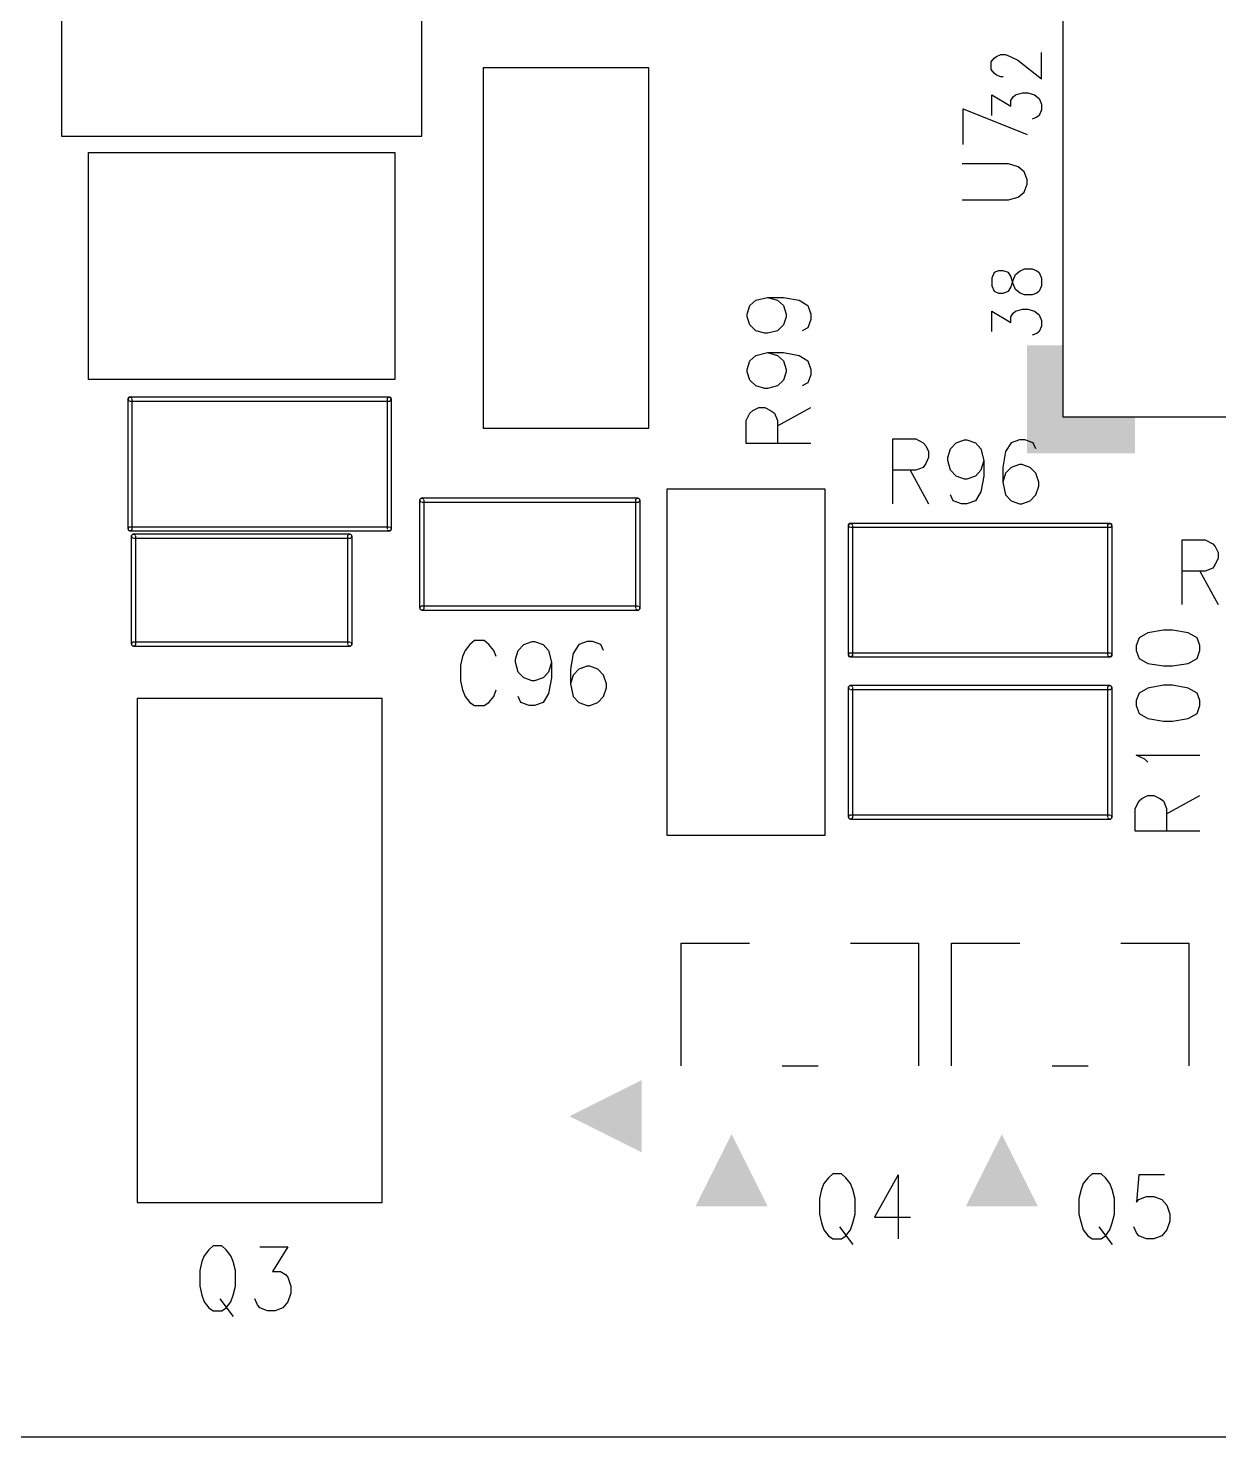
# Model space of a CAD drawing. Extents: x 295 to 953, y 10 to 290.
# Drawn here: x 686.05 to 719.1, y 80 to 119.1 of the extents above; entities that cross this region are included whole.
import ezdxf

# ---------------------------------------------------------------- set-up
doc = ezdxf.new("R2010")
doc.units = 0
doc.header["$LTSCALE"] = 5
doc.header["$MEASUREMENT"] = 0
doc.layers.add('13_C-SILK_GBR', color=7, linetype='CONTINUOUS')

msp = doc.modelspace()

# ---------------------------------------------------------------- linework, layer by layer
at = {"layer": '13_C-SILK_GBR', "color": 7}
for p, q in [((686.978, 120.9), (686.978, 116.1)), ((696.978, 116.1), (696.978, 120.9)), ((714.778, 108.3), (714.778, 120.7)), ((712.778, 118.162), (712.862, 118.264)), ((712.778, 117.95), (712.778, 118.162)), ((712.862, 118.264), (712.926, 118.314)), ((712.926, 118.314), (713.054, 118.366)), ((713.054, 118.366), (713.182, 118.366)), ((713.182, 118.366), (713.308, 118.314)), ((713.308, 118.314), (713.52, 118.212)), ((713.52, 118.212), (714.178, 117.696)), ((714.178, 117.696), (714.178, 118.424)), ((698.678, 118), (698.678, 108)), ((703.278, 118), (698.678, 118)), ((703.278, 108), (703.278, 118)), ((712.862, 117.848), (712.778, 117.95)), ((712.926, 117.798), (712.862, 117.848)), ((713.054, 117.746), (712.926, 117.798)), ((713.118, 117.746), (713.054, 117.746)), ((713.456, 117.246), (713.648, 117.304)), ((713.648, 117.304), (713.796, 117.304)), ((713.796, 117.304), (713.988, 117.246)), ((712.8, 116.678), (712.8, 117.246)), ((712.8, 117.246), (713.33, 116.932)), ((713.33, 117.092), (713.394, 117.194)), ((713.33, 116.932), (713.33, 117.092)), ((713.394, 117.194), (713.456, 117.246)), ((713.988, 117.246), (714.114, 117.144)), ((714.114, 117.144), (714.178, 116.99)), ((714.178, 116.99), (714.178, 116.83)), ((712.006, 115.868), (712.006, 116.862)), ((712.006, 116.862), (713.778, 116.146)), ((714.05, 116.626), (713.924, 116.576)), ((714.114, 116.678), (714.05, 116.626)), ((714.178, 116.83), (714.114, 116.678)), ((686.978, 116.1), (696.978, 116.1)), ((687.728, 109.35), (687.728, 115.65)), ((687.728, 115.65), (696.228, 115.65)), ((696.228, 115.65), (696.228, 109.35)), ((713.26, 115.332), (711.978, 115.332)), ((713.532, 115.252), (713.26, 115.332)), ((713.696, 115.114), (713.532, 115.252)), ((713.778, 114.904), (713.696, 115.114)), ((713.696, 114.546), (713.778, 114.766)), ((713.778, 114.766), (713.778, 114.904)), ((711.978, 114.338), (713.26, 114.338)), ((713.26, 114.338), (713.532, 114.408)), ((713.532, 114.408), (713.696, 114.546)), ((712.862, 112.314), (712.8, 112.162)), ((712.99, 112.366), (712.862, 112.314)), ((713.118, 112.366), (712.99, 112.366)), ((713.266, 112.314), (713.118, 112.366)), ((713.33, 112.212), (713.266, 112.314)), ((713.394, 112.11), (713.456, 112.264)), ((713.456, 112.264), (713.584, 112.366)), ((713.584, 112.366), (713.712, 112.424)), ((713.712, 112.424), (713.924, 112.424)), ((713.924, 112.424), (714.05, 112.366)), ((714.05, 112.366), (714.114, 112.314)), ((714.114, 112.314), (714.178, 112.162)), ((712.8, 112.162), (712.8, 111.95)), ((712.8, 111.95), (712.862, 111.798)), ((713.266, 111.798), (713.33, 111.9)), ((713.394, 112.002), (713.33, 112.212)), ((713.33, 111.9), (713.394, 112.11)), ((713.456, 111.848), (713.394, 112.002)), ((713.584, 111.746), (713.456, 111.848)), ((714.178, 111.95), (714.114, 111.798)), ((714.178, 112.162), (714.178, 111.95)), ((706.088, 111.398), (706.25, 111.548)), ((706.25, 111.548), (706.578, 111.628)), ((706.578, 111.628), (706.85, 111.548)), ((706.578, 111.628), (707.014, 111.628)), ((706.85, 111.548), (707.014, 111.398)), ((707.014, 111.628), (707.45, 111.548)), ((707.45, 111.548), (707.696, 111.398)), ((712.862, 111.798), (712.99, 111.746)), ((712.99, 111.746), (713.118, 111.746)), ((713.118, 111.746), (713.266, 111.798)), ((713.712, 111.696), (713.584, 111.746)), ((713.924, 111.696), (713.712, 111.696)), ((714.05, 111.746), (713.924, 111.696)), ((714.114, 111.798), (714.05, 111.746)), ((706.006, 111.16), (706.088, 111.398)), ((706.006, 111.09), (706.006, 111.16)), ((706.088, 110.862), (706.006, 111.09)), ((707.014, 111.398), (707.096, 111.16)), ((707.096, 111.09), (707.014, 110.862)), ((707.096, 111.16), (707.096, 111.09)), ((707.696, 111.398), (707.778, 111.16)), ((707.778, 111.16), (707.778, 111.01)), ((712.8, 110.678), (712.8, 111.246)), ((712.8, 111.246), (713.33, 110.932)), ((713.33, 111.092), (713.394, 111.194)), ((713.33, 110.932), (713.33, 111.092)), ((713.394, 111.194), (713.456, 111.246)), ((713.456, 111.246), (713.648, 111.304)), ((713.648, 111.304), (713.796, 111.304)), ((713.796, 111.304), (713.988, 111.246)), ((713.988, 111.246), (714.114, 111.144)), ((714.114, 111.144), (714.178, 110.99)), ((706.25, 110.702), (706.088, 110.862)), ((706.496, 110.632), (706.25, 110.702)), ((706.85, 110.702), (706.578, 110.632)), ((707.014, 110.862), (706.85, 110.702)), ((707.696, 110.782), (707.532, 110.702)), ((707.778, 111.01), (707.696, 110.782)), ((714.114, 110.678), (714.05, 110.626)), ((714.178, 110.83), (714.114, 110.678)), ((714.178, 110.99), (714.178, 110.83)), ((706.578, 110.632), (706.496, 110.632)), ((714.05, 110.626), (713.924, 110.576)), ((706.088, 109.868), (706.25, 110.018)), ((706.25, 110.018), (706.578, 110.098)), ((706.578, 110.098), (706.85, 110.018)), ((706.578, 110.098), (707.014, 110.098)), ((706.85, 110.018), (707.014, 109.868)), ((707.014, 110.098), (707.45, 110.018)), ((707.45, 110.018), (707.696, 109.868)), ((706.006, 109.63), (706.088, 109.868)), ((706.006, 109.56), (706.006, 109.63)), ((706.088, 109.332), (706.006, 109.56)), ((707.014, 109.868), (707.096, 109.63)), ((707.096, 109.56), (707.014, 109.332)), ((707.096, 109.63), (707.096, 109.56)), ((707.696, 109.868), (707.778, 109.63)), ((707.778, 109.48), (707.696, 109.252)), ((707.778, 109.63), (707.778, 109.48)), ((696.228, 109.35), (687.728, 109.35)), ((706.25, 109.172), (706.088, 109.332)), ((706.496, 109.102), (706.25, 109.172)), ((706.578, 109.102), (706.496, 109.102)), ((706.85, 109.172), (706.578, 109.102)), ((707.014, 109.332), (706.85, 109.172)), ((707.696, 109.252), (707.532, 109.172)), ((688.824, 108.82), (688.858, 108.854)), ((688.858, 108.854), (688.824, 108.82)), ((688.824, 108.8), (688.824, 108.82)), ((688.824, 108.82), (688.824, 108.78)), ((688.824, 105.2), (688.824, 108.8)), ((688.824, 108.78), (688.858, 108.746)), ((688.858, 108.854), (688.898, 108.854)), ((688.878, 108.854), (688.858, 108.854)), ((696.078, 108.854), (688.878, 108.854)), ((688.878, 108.746), (696.078, 108.746)), ((688.898, 108.854), (688.932, 108.82)), ((688.932, 108.8), (688.932, 105.2)), ((696.024, 108.82), (696.058, 108.854)), ((696.024, 108.8), (696.024, 108.82)), ((696.024, 105.2), (696.024, 108.8)), ((696.058, 108.854), (696.098, 108.854)), ((696.078, 108.746), (696.098, 108.746)), ((696.098, 108.854), (696.132, 108.82)), ((696.132, 108.82), (696.098, 108.854)), ((696.098, 108.746), (696.132, 108.78)), ((696.132, 108.78), (696.132, 108.82)), ((696.132, 108.8), (696.132, 105.2)), ((705.978, 108.21), (706.088, 108.418)), ((706.088, 108.418), (706.168, 108.488)), ((706.168, 108.488), (706.332, 108.568)), ((706.332, 108.568), (706.496, 108.568)), ((706.496, 108.568), (706.66, 108.488)), ((706.66, 108.488), (706.768, 108.418)), ((706.768, 108.418), (706.85, 108.21)), ((706.85, 108.06), (707.778, 108.568)), ((698.678, 108), (703.278, 108)), ((705.978, 107.572), (705.978, 108.21)), ((706.85, 108.21), (706.85, 107.572)), ((731.178, 108.3), (714.778, 108.3)), ((707.778, 107.572), (705.978, 107.572)), ((710.05, 105.9), (710.05, 107.7)), ((710.05, 107.7), (710.688, 107.7)), ((710.688, 107.7), (710.896, 107.59)), ((710.896, 107.59), (710.966, 107.51)), ((711.65, 107.428), (711.81, 107.59)), ((711.81, 107.59), (712.038, 107.672)), ((712.038, 107.672), (712.108, 107.672)), ((712.108, 107.672), (712.346, 107.59)), ((712.346, 107.59), (712.496, 107.428)), ((713.34, 107.59), (713.18, 107.346)), ((713.568, 107.672), (713.34, 107.59)), ((713.718, 107.672), (713.568, 107.672)), ((713.946, 107.59), (713.718, 107.672)), ((714.026, 107.428), (713.946, 107.59)), ((710.966, 107.51), (711.046, 107.346)), ((711.046, 107.182), (710.966, 107.018)), ((711.046, 107.346), (711.046, 107.182)), ((711.58, 107.182), (711.65, 107.428)), ((711.58, 107.1), (711.58, 107.182)), ((712.496, 107.428), (712.576, 107.1)), ((713.18, 107.346), (713.11, 106.91)), ((710.688, 106.828), (710.05, 106.828)), ((710.538, 106.828), (711.046, 105.9)), ((710.896, 106.91), (710.688, 106.828)), ((710.966, 107.018), (710.896, 106.91)), ((711.65, 106.828), (711.58, 107.1)), ((711.81, 106.664), (711.65, 106.828)), ((712.496, 106.828), (712.346, 106.664)), ((712.576, 107.1), (712.496, 106.828)), ((712.576, 107.1), (712.576, 106.664)), ((713.11, 106.91), (713.11, 106.5)), ((713.18, 106.746), (713.11, 106.5)), ((713.34, 106.91), (713.18, 106.746)), ((713.568, 106.99), (713.34, 106.91)), ((713.638, 106.99), (713.568, 106.99)), ((713.866, 106.91), (713.638, 106.99)), ((714.026, 106.746), (713.866, 106.91)), ((714.106, 106.5), (714.026, 106.746)), ((712.038, 106.582), (711.81, 106.664)), ((712.108, 106.582), (712.038, 106.582)), ((712.346, 106.664), (712.108, 106.582)), ((712.576, 106.664), (712.496, 106.228)), ((713.11, 106.5), (713.18, 106.146)), ((714.026, 106.146), (714.106, 106.39)), ((714.106, 106.39), (714.106, 106.5)), ((696.924, 106.02), (696.958, 106.054)), ((696.958, 106.054), (696.924, 106.02)), ((696.924, 106), (696.924, 106.02)), ((696.924, 106.02), (696.924, 105.98)), ((696.924, 103), (696.924, 106)), ((696.924, 105.98), (696.958, 105.946)), ((696.958, 106.054), (696.998, 106.054)), ((696.978, 106.054), (696.958, 106.054)), ((702.978, 106.054), (696.978, 106.054)), ((696.998, 106.054), (697.032, 106.02)), ((697.032, 106), (697.032, 103)), ((702.924, 106.02), (702.958, 106.054)), ((702.924, 106), (702.924, 106.02)), ((702.924, 103), (702.924, 106)), ((702.958, 106.054), (702.998, 106.054)), ((703.032, 106.02), (702.998, 106.054)), ((702.998, 106.054), (703.032, 106.02)), ((702.998, 105.946), (703.032, 105.98)), ((703.032, 105.98), (703.032, 106.02)), ((703.032, 106), (703.032, 103)), ((708.178, 106.3), (703.778, 106.3)), ((703.778, 106.3), (703.778, 96.7)), ((708.178, 96.7), (708.178, 106.3)), ((711.73, 105.982), (711.65, 106.146)), ((711.958, 105.9), (711.73, 105.982)), ((712.346, 105.982), (712.108, 105.9)), ((712.496, 106.228), (712.346, 105.982)), ((713.18, 106.146), (713.34, 105.982)), ((713.34, 105.982), (713.568, 105.9)), ((713.638, 105.9), (713.866, 105.982)), ((713.866, 105.982), (714.026, 106.146)), ((696.978, 105.946), (702.978, 105.946)), ((702.978, 105.946), (702.998, 105.946)), ((712.108, 105.9), (711.958, 105.9)), ((713.568, 105.9), (713.638, 105.9)), ((688.858, 105.254), (688.824, 105.22)), ((688.824, 105.22), (688.824, 105.18)), ((688.824, 105.18), (688.858, 105.146)), ((688.858, 105.146), (688.824, 105.18)), ((688.878, 105.254), (688.858, 105.254)), ((696.078, 105.254), (688.878, 105.254)), ((688.932, 105.18), (688.898, 105.146)), ((688.932, 105.2), (688.932, 105.18)), ((696.058, 105.146), (696.024, 105.18)), ((696.132, 105.22), (696.098, 105.254)), ((696.132, 105.18), (696.098, 105.146)), ((696.098, 105.146), (696.132, 105.18)), ((696.132, 105.18), (696.132, 105.22)), ((696.132, 105.2), (696.132, 105.18)), ((708.824, 105.32), (708.858, 105.354)), ((708.858, 105.354), (708.824, 105.32)), ((708.824, 105.3), (708.824, 105.32)), ((708.824, 105.32), (708.824, 105.28)), ((708.824, 101.7), (708.824, 105.3)), ((708.824, 105.28), (708.858, 105.246)), ((708.858, 105.354), (708.898, 105.354)), ((708.878, 105.354), (708.858, 105.354)), ((716.078, 105.354), (708.878, 105.354)), ((708.878, 105.246), (716.078, 105.246)), ((708.898, 105.354), (708.932, 105.32)), ((708.932, 105.3), (708.932, 101.7)), ((716.024, 105.32), (716.058, 105.354)), ((716.024, 105.3), (716.024, 105.32)), ((716.024, 101.7), (716.024, 105.3)), ((716.058, 105.354), (716.098, 105.354)), ((716.078, 105.246), (716.098, 105.246)), ((716.098, 105.354), (716.132, 105.32)), ((716.132, 105.32), (716.098, 105.354)), ((716.098, 105.246), (716.132, 105.28)), ((716.132, 105.28), (716.132, 105.32)), ((716.132, 105.3), (716.132, 101.7)), ((688.898, 105.146), (688.858, 105.146)), ((688.878, 105.146), (696.078, 105.146)), ((688.924, 105.02), (688.958, 105.054)), ((688.958, 105.054), (688.924, 105.02)), ((688.924, 105), (688.924, 105.02)), ((688.924, 105.02), (688.924, 104.98)), ((688.924, 102), (688.924, 105)), ((688.924, 104.98), (688.958, 104.946)), ((688.958, 105.054), (688.998, 105.054)), ((688.978, 105.054), (688.958, 105.054)), ((694.978, 105.054), (688.978, 105.054)), ((688.978, 104.946), (694.978, 104.946)), ((688.998, 105.054), (689.032, 105.02)), ((689.032, 105), (689.032, 102)), ((694.924, 105.02), (694.958, 105.054)), ((694.924, 105), (694.924, 105.02)), ((694.924, 102), (694.924, 105)), ((694.958, 105.054), (694.998, 105.054)), ((694.978, 104.946), (694.998, 104.946)), ((695.032, 105.02), (694.998, 105.054)), ((694.998, 105.054), (695.032, 105.02)), ((694.998, 104.946), (695.032, 104.98)), ((695.032, 104.98), (695.032, 105.02)), ((695.032, 105), (695.032, 102)), ((696.098, 105.146), (696.058, 105.146)), ((696.078, 105.146), (696.098, 105.146)), ((718.086, 103.1), (718.086, 104.9)), ((718.086, 104.9), (718.722, 104.9)), ((718.722, 104.9), (718.932, 104.79)), ((718.932, 104.79), (719, 104.71)), ((719, 104.71), (719.08, 104.546)), ((719.08, 104.546), (719.08, 104.382)), ((718.722, 104.028), (718.086, 104.028)), ((718.574, 104.028), (719.08, 103.1)), ((718.932, 104.11), (718.722, 104.028)), ((719, 104.218), (718.932, 104.11)), ((719.08, 104.382), (719, 104.218)), ((696.958, 103.054), (696.924, 103.02)), ((696.924, 103.02), (696.924, 102.98)), ((696.924, 102.98), (696.958, 102.946)), ((696.958, 102.946), (696.924, 102.98)), ((696.978, 103.054), (696.958, 103.054)), ((696.998, 102.946), (696.958, 102.946)), ((702.978, 103.054), (696.978, 103.054)), ((696.978, 102.946), (702.978, 102.946)), ((697.032, 102.98), (696.998, 102.946)), ((697.032, 103), (697.032, 102.98)), ((702.958, 102.946), (702.924, 102.98)), ((702.998, 102.946), (702.958, 102.946)), ((702.978, 102.946), (702.998, 102.946)), ((703.032, 103.02), (702.998, 103.054)), ((702.998, 102.946), (703.032, 102.98)), ((703.032, 102.98), (702.998, 102.946)), ((703.032, 102.98), (703.032, 103.02)), ((703.032, 103), (703.032, 102.98)), ((688.958, 102.054), (688.924, 102.02)), ((688.978, 102.054), (688.958, 102.054)), ((694.978, 102.054), (688.978, 102.054)), ((695.032, 102.02), (694.998, 102.054)), ((698.438, 102.1), (698.31, 101.99)), ((698.708, 102.1), (698.438, 102.1)), ((698.836, 101.99), (698.708, 102.1)), ((699.81, 101.99), (700.038, 102.072)), ((700.038, 102.072), (700.108, 102.072)), ((700.108, 102.072), (700.346, 101.99)), ((701.568, 102.072), (701.34, 101.99)), ((701.718, 102.072), (701.568, 102.072)), ((701.946, 101.99), (701.718, 102.072)), ((716.888, 102.174), (716.806, 101.964)), ((717.132, 102.312), (716.888, 102.174)), ((717.568, 102.392), (717.132, 102.312)), ((717.814, 102.392), (717.568, 102.392)), ((718.25, 102.312), (717.814, 102.392)), ((718.496, 102.174), (718.25, 102.312)), ((718.578, 101.964), (718.496, 102.174)), ((688.924, 102.02), (688.924, 101.98)), ((688.924, 101.98), (688.958, 101.946)), ((688.958, 101.946), (688.924, 101.98)), ((688.998, 101.946), (688.958, 101.946)), ((688.978, 101.946), (694.978, 101.946)), ((689.032, 101.98), (688.998, 101.946)), ((689.032, 102), (689.032, 101.98)), ((694.958, 101.946), (694.924, 101.98)), ((694.998, 101.946), (694.958, 101.946)), ((694.978, 101.946), (694.998, 101.946)), ((694.998, 101.946), (695.032, 101.98)), ((695.032, 101.98), (694.998, 101.946)), ((695.032, 101.98), (695.032, 102.02)), ((695.032, 102), (695.032, 101.98)), ((698.11, 101.664), (698.05, 101.418)), ((698.18, 101.828), (698.11, 101.664)), ((698.31, 101.99), (698.18, 101.828)), ((698.976, 101.828), (698.836, 101.99)), ((699.046, 101.664), (698.976, 101.828)), ((699.58, 101.582), (699.65, 101.828)), ((699.65, 101.828), (699.81, 101.99)), ((700.346, 101.99), (700.496, 101.828)), ((700.496, 101.828), (700.576, 101.5)), ((701.18, 101.746), (701.11, 101.31)), ((701.34, 101.99), (701.18, 101.746)), ((702.026, 101.828), (701.946, 101.99)), ((708.858, 101.754), (708.824, 101.72)), ((708.824, 101.72), (708.824, 101.68)), ((708.824, 101.68), (708.858, 101.646)), ((708.858, 101.646), (708.824, 101.68)), ((708.878, 101.754), (708.858, 101.754)), ((716.078, 101.754), (708.878, 101.754)), ((708.932, 101.68), (708.898, 101.646)), ((708.932, 101.7), (708.932, 101.68)), ((716.058, 101.646), (716.024, 101.68)), ((716.132, 101.72), (716.098, 101.754)), ((716.132, 101.68), (716.098, 101.646)), ((716.098, 101.646), (716.132, 101.68)), ((716.132, 101.68), (716.132, 101.72)), ((716.132, 101.7), (716.132, 101.68)), ((716.806, 101.964), (716.806, 101.826)), ((716.806, 101.826), (716.888, 101.606)), ((718.496, 101.606), (718.578, 101.826)), ((718.578, 101.826), (718.578, 101.964)), ((698.05, 101.418), (698.05, 100.982)), ((699.58, 101.5), (699.58, 101.582)), ((699.65, 101.228), (699.58, 101.5)), ((700.576, 101.5), (700.496, 101.228)), ((700.576, 101.5), (700.576, 101.064)), ((701.11, 101.31), (701.11, 100.9)), ((701.34, 101.31), (701.18, 101.146)), ((701.568, 101.39), (701.34, 101.31)), ((701.638, 101.39), (701.568, 101.39)), ((701.866, 101.31), (701.638, 101.39)), ((702.026, 101.146), (701.866, 101.31)), ((708.898, 101.646), (708.858, 101.646)), ((708.878, 101.646), (716.078, 101.646)), ((716.098, 101.646), (716.058, 101.646)), ((716.078, 101.646), (716.098, 101.646)), ((716.888, 101.606), (717.132, 101.468)), ((717.132, 101.468), (717.568, 101.398)), ((717.568, 101.398), (717.814, 101.398)), ((717.814, 101.398), (718.25, 101.468)), ((718.25, 101.468), (718.496, 101.606)), ((698.05, 100.982), (698.11, 100.736)), ((699.81, 101.064), (699.65, 101.228)), ((700.038, 100.982), (699.81, 101.064)), ((700.108, 100.982), (700.038, 100.982)), ((700.346, 101.064), (700.108, 100.982)), ((700.496, 101.228), (700.346, 101.064)), ((700.576, 101.064), (700.496, 100.628)), ((701.18, 101.146), (701.11, 100.9)), ((701.11, 100.9), (701.18, 100.546)), ((702.106, 100.9), (702.026, 101.146)), ((702.106, 100.79), (702.106, 100.9)), ((689.078, 100.5), (689.078, 86.5)), ((689.078, 100.5), (695.878, 100.5)), ((695.878, 86.5), (695.878, 100.5)), ((698.11, 100.736), (698.18, 100.546)), ((698.18, 100.546), (698.31, 100.382)), ((698.836, 100.382), (698.976, 100.546)), ((698.976, 100.546), (699.046, 100.736)), ((699.73, 100.382), (699.65, 100.546)), ((700.496, 100.628), (700.346, 100.382)), ((701.18, 100.546), (701.34, 100.382)), ((701.866, 100.382), (702.026, 100.546)), ((702.026, 100.546), (702.106, 100.79)), ((708.824, 100.82), (708.858, 100.854)), ((708.858, 100.854), (708.824, 100.82)), ((708.824, 100.8), (708.824, 100.82)), ((708.824, 100.82), (708.824, 100.78)), ((708.824, 97.2), (708.824, 100.8)), ((708.824, 100.78), (708.858, 100.746)), ((708.858, 100.854), (708.898, 100.854)), ((708.878, 100.854), (708.858, 100.854)), ((716.078, 100.854), (708.878, 100.854)), ((708.878, 100.746), (716.078, 100.746)), ((708.898, 100.854), (708.932, 100.82)), ((708.932, 100.8), (708.932, 97.2)), ((716.024, 100.82), (716.058, 100.854)), ((716.024, 100.8), (716.024, 100.82)), ((716.024, 97.2), (716.024, 100.8)), ((716.058, 100.854), (716.098, 100.854)), ((716.078, 100.746), (716.098, 100.746)), ((716.098, 100.854), (716.132, 100.82)), ((716.132, 100.82), (716.098, 100.854)), ((716.098, 100.746), (716.132, 100.78)), ((716.132, 100.78), (716.132, 100.82)), ((716.132, 100.8), (716.132, 97.2)), ((716.888, 100.644), (716.806, 100.434)), ((717.132, 100.782), (716.888, 100.644)), ((717.568, 100.862), (717.132, 100.782)), ((717.814, 100.862), (717.568, 100.862)), ((718.25, 100.782), (717.814, 100.862)), ((718.496, 100.644), (718.25, 100.782)), ((718.578, 100.434), (718.496, 100.644)), ((698.31, 100.382), (698.438, 100.3)), ((698.438, 100.3), (698.708, 100.3)), ((698.708, 100.3), (698.836, 100.382)), ((699.958, 100.3), (699.73, 100.382)), ((700.108, 100.3), (699.958, 100.3)), ((700.346, 100.382), (700.108, 100.3)), ((701.34, 100.382), (701.568, 100.3)), ((701.568, 100.3), (701.638, 100.3)), ((701.638, 100.3), (701.866, 100.382)), ((716.806, 100.434), (716.806, 100.296)), ((716.806, 100.296), (716.888, 100.076)), ((718.496, 100.076), (718.578, 100.296)), ((718.578, 100.296), (718.578, 100.434)), ((716.888, 100.076), (717.132, 99.938)), ((717.132, 99.938), (717.568, 99.868)), ((717.568, 99.868), (717.814, 99.868)), ((717.814, 99.868), (718.25, 99.938)), ((718.25, 99.938), (718.496, 100.076)), ((717.05, 98.806), (716.806, 98.924)), ((716.806, 98.924), (718.578, 98.924)), ((717.132, 98.726), (717.05, 98.806)), ((716.968, 97.722), (717.132, 97.802)), ((717.132, 97.802), (717.296, 97.802)), ((717.296, 97.802), (717.46, 97.722)), ((717.65, 97.296), (718.578, 97.802)), ((716.778, 97.444), (716.888, 97.654)), ((716.778, 96.808), (716.778, 97.444)), ((716.888, 97.654), (716.968, 97.722)), ((717.46, 97.722), (717.568, 97.654)), ((717.568, 97.654), (717.65, 97.444)), ((717.65, 97.444), (717.65, 96.808)), ((708.858, 97.254), (708.824, 97.22)), ((708.824, 97.22), (708.824, 97.18)), ((708.824, 97.18), (708.858, 97.146)), ((708.858, 97.146), (708.824, 97.18)), ((708.878, 97.254), (708.858, 97.254)), ((708.898, 97.146), (708.858, 97.146)), ((716.078, 97.254), (708.878, 97.254)), ((708.878, 97.146), (716.078, 97.146)), ((708.932, 97.18), (708.898, 97.146)), ((708.932, 97.2), (708.932, 97.18)), ((716.058, 97.146), (716.024, 97.18)), ((716.098, 97.146), (716.058, 97.146)), ((716.078, 97.146), (716.098, 97.146)), ((716.132, 97.22), (716.098, 97.254)), ((716.132, 97.18), (716.098, 97.146)), ((716.098, 97.146), (716.132, 97.18)), ((716.132, 97.18), (716.132, 97.22)), ((716.132, 97.2), (716.132, 97.18)), ((703.778, 96.7), (708.178, 96.7)), ((718.578, 96.808), (716.778, 96.808)), ((704.178, 90.3), (704.178, 93.7)), ((704.178, 93.7), (706.078, 93.7)), ((708.878, 93.7), (710.778, 93.7)), ((710.778, 90.3), (710.778, 93.7)), ((711.678, 90.3), (711.678, 93.7)), ((711.678, 93.7), (713.578, 93.7)), ((716.378, 93.7), (718.278, 93.7)), ((718.278, 90.3), (718.278, 93.7)), ((706.978, 90.3), (707.978, 90.3)), ((714.478, 90.3), (715.478, 90.3)), ((708.384, 87.3), (708.264, 87.19)), ((708.632, 87.3), (708.384, 87.3)), ((708.752, 87.19), (708.632, 87.3)), ((710.202, 87.272), (709.546, 86.1)), ((710.202, 87.272), (710.202, 85.5)), ((715.584, 87.3), (715.464, 87.19)), ((715.832, 87.3), (715.584, 87.3)), ((715.952, 87.19), (715.832, 87.3)), ((716.884, 87.272), (716.816, 86.51)), ((717.592, 87.272), (716.884, 87.272)), ((708.076, 86.864), (708.016, 86.618)), ((708.136, 87.028), (708.076, 86.864)), ((708.264, 87.19), (708.136, 87.028)), ((708.88, 87.028), (708.752, 87.19)), ((708.94, 86.864), (708.88, 87.028)), ((709.01, 86.618), (708.94, 86.864)), ((715.276, 86.864), (715.216, 86.618)), ((715.336, 87.028), (715.276, 86.864)), ((715.464, 87.19), (715.336, 87.028)), ((716.08, 87.028), (715.952, 87.19)), ((716.14, 86.864), (716.08, 87.028)), ((716.21, 86.618), (716.14, 86.864)), ((689.078, 86.5), (695.878, 86.5)), ((708.016, 86.618), (708.016, 86.182)), ((709.01, 86.182), (709.01, 86.618)), ((715.216, 86.618), (715.216, 86.182)), ((716.21, 86.182), (716.21, 86.618)), ((716.816, 86.51), (716.884, 86.59)), ((716.884, 86.59), (717.094, 86.672)), ((717.094, 86.672), (717.302, 86.672)), ((717.302, 86.672), (717.522, 86.59)), ((717.522, 86.59), (717.66, 86.428)), ((717.66, 86.428), (717.74, 86.182)), ((708.016, 86.182), (708.076, 85.936)), ((708.94, 85.936), (709.01, 86.182)), ((709.546, 86.1), (710.54, 86.1)), ((715.216, 86.182), (715.276, 85.936)), ((716.14, 85.936), (716.21, 86.182)), ((717.74, 86.182), (717.74, 85.99)), ((708.076, 85.936), (708.136, 85.746)), ((708.136, 85.746), (708.264, 85.582)), ((708.572, 85.828), (708.94, 85.336)), ((708.752, 85.582), (708.88, 85.746)), ((708.88, 85.746), (708.94, 85.936)), ((715.276, 85.936), (715.336, 85.746)), ((715.336, 85.746), (715.464, 85.582)), ((715.772, 85.828), (716.14, 85.336)), ((715.952, 85.582), (716.08, 85.746)), ((716.08, 85.746), (716.14, 85.936)), ((716.816, 85.664), (716.746, 85.828)), ((716.884, 85.582), (716.816, 85.664)), ((717.66, 85.746), (717.522, 85.582)), ((717.74, 85.99), (717.66, 85.746)), ((691.184, 85.3), (691.064, 85.19)), ((691.432, 85.3), (691.184, 85.3)), ((691.552, 85.19), (691.432, 85.3)), ((692.484, 85.272), (693.26, 85.272)), ((693.26, 85.272), (692.834, 84.59)), ((708.264, 85.582), (708.384, 85.5)), ((708.384, 85.5), (708.632, 85.5)), ((708.632, 85.5), (708.752, 85.582)), ((715.464, 85.582), (715.584, 85.5)), ((715.584, 85.5), (715.832, 85.5)), ((715.832, 85.5), (715.952, 85.582)), ((717.094, 85.5), (716.884, 85.582)), ((717.302, 85.5), (717.094, 85.5)), ((717.522, 85.582), (717.302, 85.5)), ((690.876, 84.864), (690.816, 84.618)), ((690.936, 85.028), (690.876, 84.864)), ((691.064, 85.19), (690.936, 85.028)), ((691.68, 85.028), (691.552, 85.19)), ((691.74, 84.864), (691.68, 85.028)), ((691.81, 84.618), (691.74, 84.864)), ((690.816, 84.618), (690.816, 84.182)), ((691.81, 84.182), (691.81, 84.618)), ((692.834, 84.59), (693.052, 84.59)), ((693.052, 84.59), (693.192, 84.51)), ((693.192, 84.51), (693.26, 84.428)), ((690.816, 84.182), (690.876, 83.936)), ((691.74, 83.936), (691.81, 84.182)), ((693.26, 84.428), (693.34, 84.182)), ((693.34, 84.182), (693.34, 83.99)), ((690.876, 83.936), (690.936, 83.746)), ((690.936, 83.746), (691.064, 83.582)), ((691.372, 83.828), (691.74, 83.336)), ((691.552, 83.582), (691.68, 83.746)), ((691.68, 83.746), (691.74, 83.936)), ((692.416, 83.664), (692.346, 83.828)), ((693.26, 83.746), (693.122, 83.582)), ((693.34, 83.99), (693.26, 83.746)), ((691.064, 83.582), (691.184, 83.5)), ((691.184, 83.5), (691.432, 83.5)), ((691.432, 83.5), (691.552, 83.582)), ((692.484, 83.582), (692.416, 83.664)), ((692.694, 83.5), (692.484, 83.582)), ((692.912, 83.5), (692.694, 83.5)), ((693.122, 83.582), (692.912, 83.5)), ((557.478, 80), (807.478, 80))]:
    msp.add_line(p, q, dxfattribs=at)
for points in [[(713.778, 108.3), (713.778, 110.3), (714.778, 108.3), (714.778, 110.3)], [(713.778, 110.3), (713.778, 110.3), (714.778, 110.3), (713.778, 110.3)], [(713.778, 107.3), (713.778, 108.3), (716.778, 107.3), (716.778, 108.3)], [(713.778, 108.3), (713.778, 108.3), (716.778, 108.3), (714.778, 108.3)], [(701.078, 88.9), (703.078, 89.9), (703.078, 88.9), (703.078, 89.9)], [(703.077, 87.9), (701.078, 88.9), (703.077, 87.9), (703.078, 88.9)], [(704.578, 86.4), (705.578, 88.4), (706.577, 86.4), (705.578, 88.4)], [(712.078, 86.4), (713.078, 88.4), (714.077, 86.4), (713.078, 88.4)]]:
    msp.add_solid(points, dxfattribs=at)

doc.saveas('drawing.dxf')
